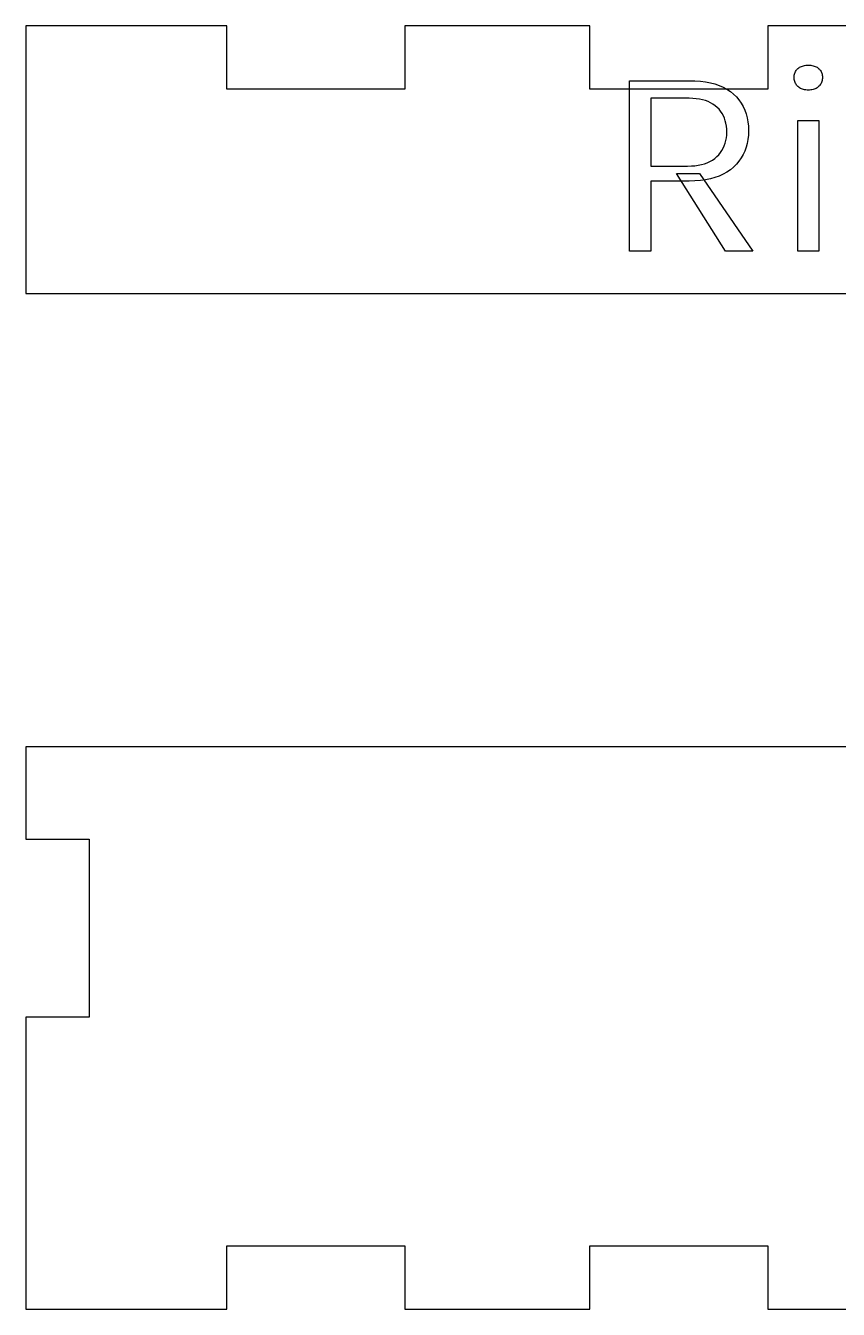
# Model space of a CAD drawing. Header units: millimetres. Extents: x 0 to 281, y 0 to 211.
# Drawn here: x 0 to 35.8, y 154.2 to 210.8 of the extents above; entities that cross this region are included whole.
import ezdxf

# ---------------------------------------------------------------- set-up
doc = ezdxf.new("R2010")
doc.units = ezdxf.units.MM
doc.layers.add('CUT', color=1, linetype='Continuous')
doc.layers.add('ENGRAVE', color=5, linetype='Continuous')

msp = doc.modelspace()

# ---------------------------------------------------------------- linework, layer by layer
at = {"layer": 'CUT'}
for p, q in [((2.8, 210.788), (0, 210.788)), ((0, 210.788), (0, 201.988)), ((8.875, 210.788), (2.8, 210.788)), ((8.875, 207.988), (8.875, 210.788)), ((24.875, 210.788), (16.725, 210.788)), ((16.725, 210.788), (16.725, 207.988)), ((24.875, 207.988), (24.875, 210.788)), ((40.875, 210.788), (32.725, 210.788)), ((32.725, 210.788), (32.725, 207.988)), ((16.725, 207.988), (8.875, 207.988)), ((32.725, 207.988), (24.875, 207.988)), ((0, 201.988), (0, 198.988)), ((0, 198.988), (78.487, 198.988)), ((2.8, 179), (0, 179)), ((0, 179), (0, 174.925)), ((102.8, 179), (2.8, 179)), ((0, 174.925), (2.8, 174.925)), ((2.8, 174.925), (2.8, 167.075)), ((2.8, 167.075), (0, 167.075)), ((0, 167.075), (0, 157)), ((0, 157), (0, 154.2)), ((8.875, 157), (16.725, 157)), ((8.875, 154.2), (8.875, 157)), ((16.725, 157), (16.725, 154.2)), ((24.875, 154.2), (24.875, 157)), ((24.875, 157), (32.725, 157)), ((32.725, 157), (32.725, 154.2)), ((0, 154.2), (2.8, 154.2)), ((2.8, 154.2), (8.875, 154.2)), ((16.725, 154.2), (24.875, 154.2)), ((32.725, 154.2), (40.875, 154.2))]:
    msp.add_line(p, q, dxfattribs=at)
at = {"layer": 'ENGRAVE'}
for p, q in [((33.967, 208.805), (33.993, 208.839)), ((33.993, 208.839), (34.021, 208.871)), ((34.021, 208.871), (34.053, 208.901)), ((34.053, 208.901), (34.088, 208.929)), ((34.088, 208.929), (34.125, 208.953)), ((34.125, 208.953), (34.165, 208.975)), ((34.165, 208.975), (34.207, 208.994)), ((34.207, 208.994), (34.251, 209.01)), ((34.251, 209.01), (34.298, 209.023)), ((34.298, 209.023), (34.347, 209.033)), ((34.347, 209.033), (34.399, 209.041)), ((34.399, 209.041), (34.453, 209.045)), ((34.453, 209.045), (34.509, 209.046)), ((34.509, 209.046), (34.509, 209.046)), ((34.509, 209.046), (34.565, 209.045)), ((34.565, 209.045), (34.619, 209.041)), ((34.619, 209.041), (34.671, 209.033)), ((34.671, 209.033), (34.72, 209.023)), ((34.72, 209.023), (34.767, 209.01)), ((34.767, 209.01), (34.811, 208.994)), ((34.811, 208.994), (34.853, 208.975)), ((34.853, 208.975), (34.893, 208.953)), ((34.893, 208.953), (34.93, 208.929)), ((34.93, 208.929), (34.965, 208.901)), ((34.965, 208.901), (34.997, 208.871)), ((34.997, 208.871), (35.025, 208.839)), ((35.025, 208.839), (35.051, 208.805)), ((26.631, 200.854), (26.631, 208.363)), ((26.631, 208.363), (29.259, 208.363)), ((29.259, 208.363), (29.511, 208.358)), ((29.511, 208.358), (29.75, 208.341)), ((29.75, 208.341), (29.977, 208.312)), ((29.977, 208.312), (30.191, 208.272)), ((30.191, 208.272), (30.392, 208.22)), ((33.885, 208.509), (33.887, 208.557)), ((33.887, 208.459), (33.885, 208.509)), ((33.885, 208.509), (33.885, 208.509)), ((33.887, 208.557), (33.892, 208.604)), ((33.892, 208.412), (33.887, 208.459)), ((33.892, 208.604), (33.9, 208.648)), ((33.9, 208.367), (33.892, 208.412)), ((33.9, 208.648), (33.912, 208.69)), ((33.912, 208.323), (33.9, 208.367)), ((33.912, 208.69), (33.927, 208.73)), ((33.927, 208.282), (33.912, 208.323)), ((33.927, 208.73), (33.945, 208.768)), ((33.945, 208.242), (33.927, 208.282)), ((33.945, 208.768), (33.967, 208.805)), ((35.051, 208.805), (35.073, 208.768)), ((35.073, 208.768), (35.091, 208.73)), ((35.091, 208.282), (35.073, 208.242)), ((35.091, 208.73), (35.106, 208.69)), ((35.106, 208.323), (35.091, 208.282)), ((35.106, 208.69), (35.118, 208.648)), ((35.118, 208.367), (35.106, 208.323)), ((35.118, 208.648), (35.126, 208.604)), ((35.126, 208.412), (35.118, 208.367)), ((35.126, 208.604), (35.131, 208.557)), ((35.131, 208.459), (35.126, 208.412)), ((35.131, 208.557), (35.133, 208.509)), ((35.133, 208.509), (35.131, 208.459)), ((35.133, 208.509), (35.133, 208.509)), ((30.392, 208.22), (30.581, 208.157)), ((30.581, 208.157), (30.758, 208.082)), ((30.758, 208.082), (30.922, 207.996)), ((30.922, 207.996), (31.073, 207.892)), ((31.073, 207.892), (31.212, 207.775)), ((31.212, 207.775), (31.338, 207.648)), ((33.967, 208.205), (33.945, 208.242)), ((33.993, 208.168), (33.967, 208.205)), ((34.021, 208.135), (33.993, 208.168)), ((34.053, 208.103), (34.021, 208.135)), ((34.088, 208.074), (34.053, 208.103)), ((34.125, 208.048), (34.088, 208.074)), ((34.165, 208.024), (34.125, 208.048)), ((34.207, 208.005), (34.165, 208.024)), ((34.251, 207.988), (34.207, 208.005)), ((34.298, 207.973), (34.251, 207.988)), ((34.347, 207.961), (34.298, 207.973)), ((34.399, 207.953), (34.347, 207.961)), ((34.453, 207.948), (34.399, 207.953)), ((34.509, 207.946), (34.453, 207.948)), ((34.565, 207.948), (34.509, 207.946)), ((34.509, 207.946), (34.509, 207.946)), ((34.509, 207.946), (34.509, 207.946)), ((34.619, 207.953), (34.565, 207.948)), ((34.671, 207.961), (34.619, 207.953)), ((34.72, 207.973), (34.671, 207.961)), ((34.767, 207.988), (34.72, 207.973)), ((34.811, 208.005), (34.767, 207.988)), ((34.853, 208.024), (34.811, 208.005)), ((34.893, 208.048), (34.853, 208.024)), ((34.93, 208.074), (34.893, 208.048)), ((34.965, 208.103), (34.93, 208.074)), ((34.997, 208.135), (34.965, 208.103)), ((35.025, 208.168), (34.997, 208.135)), ((35.051, 208.205), (35.025, 208.168)), ((35.073, 208.242), (35.051, 208.205)), ((27.567, 207.586), (27.567, 204.598)), ((29.259, 207.586), (27.567, 207.586)), ((27.567, 207.586), (27.567, 207.586)), ((29.417, 207.582), (29.259, 207.586)), ((29.259, 207.586), (29.259, 207.586)), ((29.568, 207.57), (29.417, 207.582)), ((29.71, 207.55), (29.568, 207.57)), ((29.845, 207.522), (29.71, 207.55)), ((29.972, 207.486), (29.845, 207.522)), ((30.092, 207.442), (29.972, 207.486)), ((30.203, 207.389), (30.092, 207.442)), ((30.307, 207.329), (30.203, 207.389)), ((30.404, 207.261), (30.307, 207.329)), ((30.492, 207.184), (30.404, 207.261)), ((30.572, 207.101), (30.492, 207.184)), ((31.338, 207.648), (31.451, 207.514)), ((31.451, 207.514), (31.55, 207.371)), ((31.55, 207.371), (31.636, 207.221)), ((31.636, 207.221), (31.709, 207.064)), ((30.644, 207.012), (30.572, 207.101)), ((30.708, 206.918), (30.644, 207.012)), ((30.763, 206.818), (30.708, 206.918)), ((30.809, 206.712), (30.763, 206.818)), ((30.847, 206.6), (30.809, 206.712)), ((30.877, 206.483), (30.847, 206.6)), ((31.709, 207.064), (31.769, 206.898)), ((31.769, 206.898), (31.815, 206.725)), ((31.815, 206.725), (31.848, 206.544)), ((34.041, 200.854), (34.041, 206.602)), ((34.041, 206.602), (34.977, 206.602)), ((34.977, 206.602), (34.977, 200.854)), ((30.898, 206.361), (30.877, 206.483)), ((30.911, 206.232), (30.898, 206.361)), ((30.915, 206.098), (30.911, 206.232)), ((30.911, 205.968), (30.915, 206.098)), ((30.915, 206.098), (30.915, 206.098)), ((31.848, 206.544), (31.868, 206.355)), ((31.868, 206.355), (31.875, 206.158)), ((31.875, 206.158), (31.868, 205.964)), ((31.875, 206.158), (31.875, 206.158)), ((30.756, 205.389), (30.805, 205.495)), ((30.805, 205.495), (30.844, 205.605)), ((30.844, 205.605), (30.875, 205.721)), ((30.875, 205.721), (30.897, 205.842)), ((30.897, 205.842), (30.911, 205.968)), ((31.769, 205.426), (31.709, 205.262)), ((31.815, 205.598), (31.769, 205.426)), ((31.848, 205.777), (31.815, 205.598)), ((31.868, 205.964), (31.848, 205.777)), ((30.173, 204.803), (30.281, 204.865)), ((30.281, 204.865), (30.382, 204.936)), ((30.382, 204.936), (30.474, 205.015)), ((30.474, 205.015), (30.558, 205.101)), ((30.558, 205.101), (30.633, 205.192)), ((30.633, 205.192), (30.699, 205.288)), ((30.699, 205.288), (30.756, 205.389)), ((31.55, 204.956), (31.451, 204.814)), ((31.636, 205.105), (31.55, 204.956)), ((31.709, 205.262), (31.636, 205.105)), ((27.567, 204.598), (29.187, 204.598)), ((29.187, 204.598), (29.352, 204.602)), ((29.352, 204.602), (29.509, 204.615)), ((29.509, 204.615), (29.658, 204.636)), ((29.658, 204.636), (29.799, 204.665)), ((29.799, 204.665), (29.932, 204.703)), ((29.932, 204.703), (30.056, 204.748)), ((30.056, 204.748), (30.173, 204.803)), ((30.922, 204.332), (30.758, 204.24)), ((31.073, 204.436), (30.922, 204.332)), ((31.212, 204.553), (31.073, 204.436)), ((31.338, 204.68), (31.212, 204.553)), ((31.451, 204.814), (31.338, 204.68)), ((29.259, 203.938), (27.567, 203.938)), ((27.567, 203.938), (27.567, 200.854)), ((30.855, 200.854), (28.695, 204.274)), ((28.695, 204.274), (29.715, 204.274)), ((29.511, 203.944), (29.259, 203.938)), ((29.259, 203.938), (29.259, 203.938)), ((29.75, 203.963), (29.511, 203.944)), ((29.715, 204.274), (32.067, 200.854)), ((29.977, 203.994), (29.75, 203.963)), ((30.191, 204.037), (29.977, 203.994)), ((30.392, 204.092), (30.191, 204.037)), ((30.581, 204.16), (30.392, 204.092)), ((30.758, 204.24), (30.581, 204.16)), ((27.567, 200.854), (26.631, 200.854)), ((27.567, 200.854), (27.567, 200.854)), ((32.067, 200.854), (30.855, 200.854)), ((32.067, 200.854), (32.067, 200.854)), ((34.977, 200.854), (34.041, 200.854)), ((34.977, 200.854), (34.977, 200.854))]:
    msp.add_line(p, q, dxfattribs=at)

doc.saveas('drawing.dxf')
